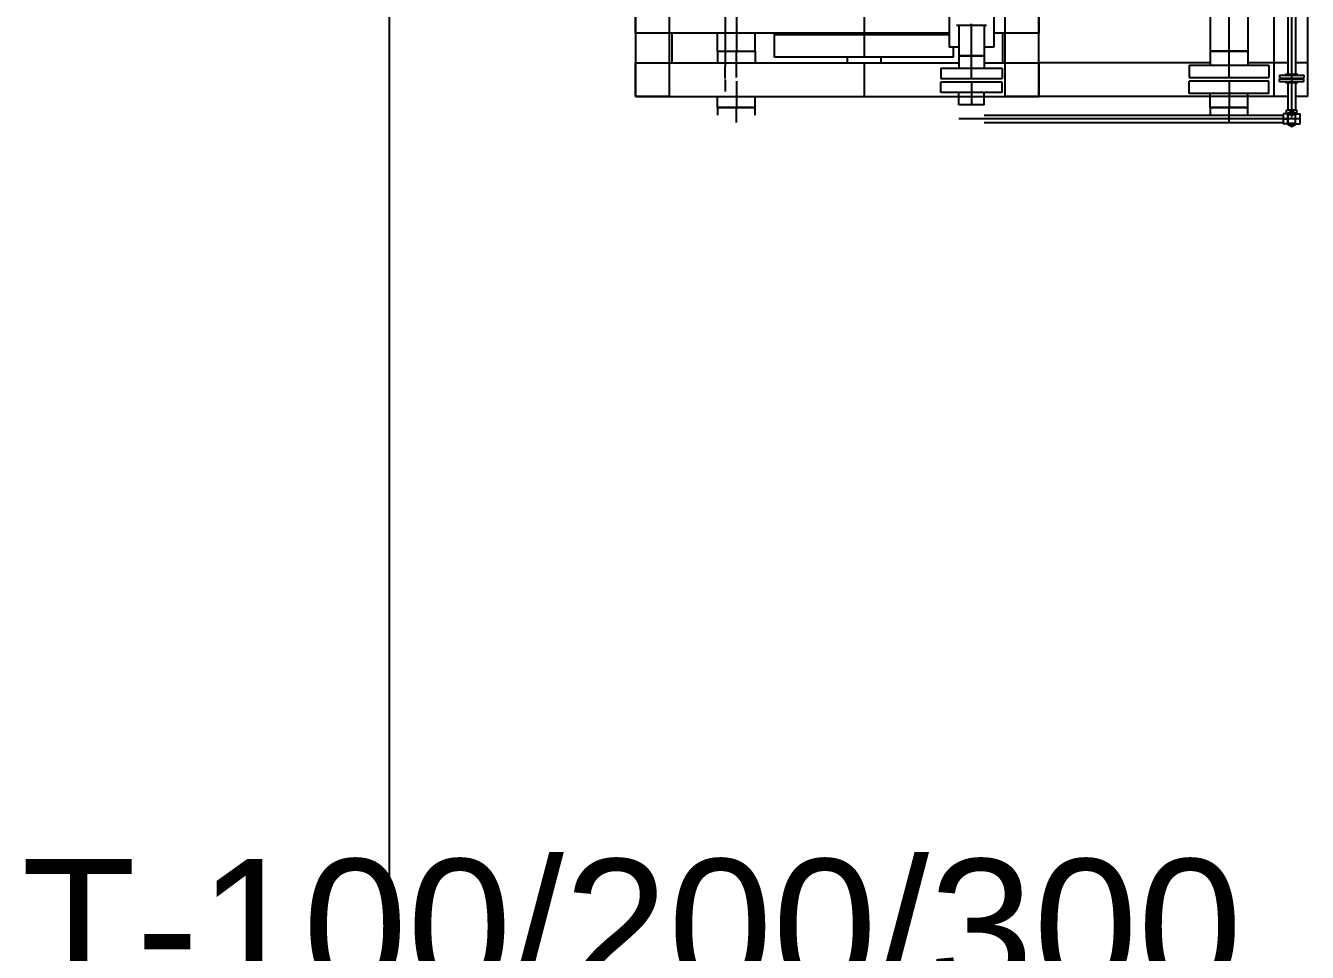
# Model space of a CAD drawing. Header units: inches. Extents: x 517790 to 538444, y 301815 to 302461.
# Drawn here: x 517874.19 to 517879.59, y 302337.69 to 302341.59 of the extents above; entities that cross this region are included whole.
import ezdxf

# ---------------------------------------------------------------- set-up
doc = ezdxf.new("R2010")
doc.units = ezdxf.units.IN
doc.header["$MEASUREMENT"] = 0
doc.linetypes.add('BLAST PROOF PARTITION-EMBED 1_DWG$0$DIVIDE2', pattern=[0.625, 0.25, -0.125, 0, -0.125, 0, -0.125])
doc.layers.add('硅胶总平面底图 工艺装置区', color=253, linetype='Continuous')
doc.layers.add('硅胶总平面底图0804', color=253, linetype='Continuous')
doc.styles.get("Standard").update_dxf_attribs({"font": 'arial.ttf'})

msp = doc.modelspace()

# ---------------------------------------------------------------- linework, layer by layer
at = {"layer": '硅胶总平面底图 工艺装置区', "linetype": 'BLAST PROOF PARTITION-EMBED 1_DWG$0$DIVIDE2', "lineweight": -3, "ltscale": 400}
msp.add_line((517875.7208, 302348.8476), (517875.7208, 302291.2639), dxfattribs=at)
at = {"layer": '硅胶总平面底图 工艺装置区', "color": 253, "linetype": 'Continuous', "lineweight": -3}
for p, q in [((517876.7592, 302348.8476), (517876.7592, 302341.2957)), ((517876.9008, 302348.8476), (517876.9008, 302341.2957)), ((517879.4496, 302342.4743), (517879.4496, 302341.2957)), ((517879.5093, 302342.4743), (517879.5093, 302341.3877)), ((517879.5251, 302341.3877), (517879.5251, 302342.4743)), ((517879.5408, 302342.4743), (517879.5408, 302341.3877)), ((517879.5912, 302342.4743), (517879.5912, 302341.2957)), ((517877.1368, 302342.2037), (517877.1368, 302341.422)), ((517878.4584, 302341.2957), (517878.4584, 302341.8081)), ((517879.1813, 302341.8205), (517879.1813, 302341.4862)), ((517879.2608, 302341.4862), (517879.2608, 302341.8205)), ((517879.3402, 302341.8205), (517879.3402, 302341.4862)), ((517878.3168, 302341.2957), (517878.3168, 302341.7205)), ((517877.7221, 302341.6662), (517877.7221, 302341.4609)), ((517878.0808, 302341.6922), (517878.0808, 302341.5034)), ((517878.2696, 302341.6922), (517878.2696, 302341.5034)), ((517876.7592, 302341.5624), (517876.7592, 302341.6332)), ((517877.184, 302341.6332), (517877.184, 302341.5624)), ((517878.2384, 302341.594), (517878.1119, 302341.594)), ((517878.1212, 302341.594), (517878.1212, 302341.4671)), ((517878.1752, 302341.594), (517878.1752, 302341.6015)), ((517878.1752, 302341.4671), (517878.1752, 302341.594)), ((517878.2291, 302341.594), (517878.2291, 302341.4671)), ((517878.4584, 302341.6332), (517878.4584, 302341.5624)), ((517878.0808, 302341.5624), (517876.7592, 302341.5624)), ((517876.9116, 302341.5624), (517876.9113, 302341.4373)), ((517877.1045, 302341.4862), (517877.1045, 302341.5624)), ((517877.184, 302341.5624), (517877.184, 302341.4862)), ((517877.2634, 302341.4862), (517877.2634, 302341.5624)), ((517877.3445, 302341.5553), (517877.3445, 302341.5624)), ((517878.0808, 302341.5553), (517877.3445, 302341.5553)), ((517878.0808, 302341.5553), (517877.3445, 302341.5553)), ((517877.3445, 302341.4609), (517877.3445, 302341.5553)), ((517878.4584, 302341.5624), (517878.2696, 302341.5624)), ((517878.306, 302341.5624), (517878.3062, 302341.4373)), ((517877.1045, 302341.4862), (517877.184, 302341.4862)), ((517877.1045, 302341.4862), (517877.184, 302341.4862)), ((517877.1045, 302341.4862), (517877.1045, 302341.4373)), ((517877.184, 302341.4862), (517877.2634, 302341.4862)), ((517877.184, 302341.4373), (517877.184, 302341.4862)), ((517877.184, 302341.4862), (517877.2634, 302341.4862)), ((517877.2634, 302341.4862), (517877.2634, 302341.4373)), ((517878.1212, 302341.5034), (517878.0808, 302341.5034)), ((517878.0997, 302341.4609), (517878.0997, 302341.5034)), ((517878.2696, 302341.5034), (517878.2291, 302341.5034)), ((517879.3402, 302341.4862), (517879.1813, 302341.4862)), ((517879.1813, 302341.4862), (517879.2608, 302341.4862)), ((517879.1813, 302341.4862), (517879.1813, 302341.4278)), ((517879.2608, 302341.3754), (517879.2608, 302341.4862)), ((517879.2608, 302341.4862), (517879.3402, 302341.4862)), ((517879.3402, 302341.4862), (517879.3402, 302341.4278)), ((517876.7592, 302341.4373), (517878.1212, 302341.4373)), ((517876.7592, 302341.2957), (517876.7592, 302341.4373)), ((517877.184, 302341.3754), (517877.184, 302341.4373)), ((517878.0997, 302341.4609), (517877.3445, 302341.4609)), ((517878.0997, 302341.4609), (517877.3445, 302341.4609)), ((517877.6513, 302341.4609), (517877.6513, 302341.4373)), ((517877.7221, 302341.4373), (517877.7221, 302341.2957)), ((517877.7929, 302341.4609), (517877.7929, 302341.4373)), ((517878.1212, 302341.4671), (517878.1752, 302341.4671)), ((517878.1212, 302341.4671), (517878.1212, 302341.4147)), ((517878.2291, 302341.4671), (517878.1212, 302341.4671)), ((517878.1752, 302341.3712), (517878.1752, 302341.4671)), ((517878.1752, 302341.4671), (517878.2291, 302341.4671)), ((517878.2291, 302341.4671), (517878.2291, 302341.4147)), ((517878.2291, 302341.4373), (517878.4584, 302341.4373)), ((517879.1813, 302341.4373), (517878.4584, 302341.4373)), ((517878.4584, 302341.4373), (517878.4584, 302341.2957)), ((517879.0929, 302341.4278), (517879.2608, 302341.4278)), ((517879.0929, 302341.4278), (517879.0929, 302341.3754)), ((517879.2608, 302341.4278), (517879.4286, 302341.4278)), ((517879.5093, 302341.4373), (517879.3402, 302341.4373)), ((517879.4286, 302341.4278), (517879.4286, 302341.3754)), ((517879.5912, 302341.4373), (517879.5408, 302341.4373)), ((517879.5912, 302341.4373), (517879.5912, 302341.2957)), ((517877.1368, 302341.3712), (517877.1368, 302341.422)), ((517878.0463, 302341.4147), (517878.1752, 302341.4147)), ((517878.0463, 302341.4147), (517878.0463, 302341.3712)), ((517878.1752, 302341.4147), (517878.304, 302341.4147)), ((517878.304, 302341.4147), (517878.304, 302341.3712)), ((517879.0929, 302341.3754), (517879.2608, 302341.3754)), ((517879.2608, 302341.3754), (517879.4286, 302341.3754)), ((517879.4741, 302341.3849), (517879.5251, 302341.3849)), ((517879.4741, 302341.3849), (517879.4741, 302341.3728)), ((517879.4741, 302341.3728), (517879.5251, 302341.3728)), ((517879.5251, 302341.3877), (517879.4988, 302341.3877)), ((517879.4988, 302341.3849), (517879.4988, 302341.3877)), ((517879.4988, 302341.3728), (517879.4988, 302341.3686)), ((517879.4988, 302341.3686), (517879.4988, 302341.3728)), ((517879.5251, 302341.3712), (517879.5251, 302341.3877)), ((517879.5513, 302341.3877), (517879.5251, 302341.3877)), ((517879.5251, 302341.3849), (517879.576, 302341.3849)), ((517879.5251, 302341.3728), (517879.5251, 302341.3712)), ((517879.5251, 302341.3728), (517879.576, 302341.3728)), ((517879.5513, 302341.3849), (517879.5513, 302341.3877)), ((517879.5513, 302341.3728), (517879.5513, 302341.3686)), ((517879.5513, 302341.3686), (517879.5513, 302341.3728)), ((517879.576, 302341.3849), (517879.576, 302341.3728)), ((517877.1368, 302341.367), (517877.1368, 302341.3162)), ((517877.184, 302341.3603), (517877.184, 302341.2957)), ((517878.0463, 302341.3712), (517878.1752, 302341.3712)), ((517878.1752, 302341.3561), (517878.0463, 302341.3561)), ((517878.0463, 302341.3126), (517878.0463, 302341.3561)), ((517878.1752, 302341.3712), (517878.304, 302341.3712)), ((517878.1752, 302341.3561), (517878.1752, 302341.2602)), ((517878.304, 302341.3561), (517878.1752, 302341.3561)), ((517878.304, 302341.3126), (517878.304, 302341.3561)), ((517879.2608, 302341.3603), (517879.0929, 302341.3603)), ((517879.0929, 302341.3078), (517879.0929, 302341.3603)), ((517879.2608, 302341.3603), (517879.2608, 302341.2495)), ((517879.4286, 302341.3603), (517879.2608, 302341.3603)), ((517879.4286, 302341.3078), (517879.4286, 302341.3603)), ((517879.5251, 302341.3686), (517879.4741, 302341.3686)), ((517879.4741, 302341.3566), (517879.4741, 302341.3686)), ((517879.5251, 302341.3566), (517879.4741, 302341.3566)), ((517879.4988, 302341.3566), (517879.4988, 302341.3537)), ((517879.4988, 302341.3537), (517879.5251, 302341.3537)), ((517879.5093, 302341.3537), (517879.5093, 302341.2372)), ((517879.5251, 302341.3686), (517879.5251, 302341.3702)), ((517879.5251, 302341.3537), (517879.5251, 302341.3702)), ((517879.576, 302341.3686), (517879.5251, 302341.3686)), ((517879.576, 302341.3566), (517879.5251, 302341.3566)), ((517879.5251, 302341.3537), (517879.5513, 302341.3537)), ((517879.5251, 302341.2372), (517879.5251, 302341.3537)), ((517879.5408, 302341.3537), (517879.5408, 302341.2372)), ((517879.5513, 302341.3566), (517879.5513, 302341.3537)), ((517879.576, 302341.3566), (517879.576, 302341.3686)), ((517876.7592, 302341.2957), (517878.1212, 302341.2957)), ((517876.9008, 302341.2957), (517876.7592, 302341.2957)), ((517877.1045, 302341.2495), (517877.1045, 302341.2957)), ((517877.184, 302341.2957), (517877.184, 302341.2495)), ((517877.2634, 302341.2495), (517877.2634, 302341.2957)), ((517878.1752, 302341.3126), (517878.0463, 302341.3126)), ((517878.1212, 302341.2602), (517878.1212, 302341.3126)), ((517878.1212, 302341.2957), (517878.2291, 302341.2957)), ((517878.304, 302341.3126), (517878.1752, 302341.3126)), ((517878.2291, 302341.2602), (517878.2291, 302341.3126)), ((517878.2291, 302341.2957), (517878.4584, 302341.2957)), ((517878.4584, 302341.2957), (517878.3168, 302341.2957)), ((517879.1813, 302341.2957), (517878.4584, 302341.2957)), ((517879.2608, 302341.3078), (517879.0929, 302341.3078)), ((517879.1813, 302341.2495), (517879.1813, 302341.3078)), ((517879.3402, 302341.2957), (517879.1813, 302341.2957)), ((517879.4286, 302341.3078), (517879.2608, 302341.3078)), ((517879.3402, 302341.2495), (517879.3402, 302341.3078)), ((517879.5093, 302341.2957), (517879.3402, 302341.2957)), ((517879.5093, 302341.2957), (517879.4496, 302341.2957)), ((517879.5912, 302341.2957), (517879.5408, 302341.2957)), ((517879.5912, 302341.2957), (517879.5408, 302341.2957)), ((517877.184, 302341.2495), (517877.1045, 302341.2495)), ((517877.1045, 302341.2495), (517877.184, 302341.2495)), ((517877.1045, 302341.2495), (517877.1045, 302341.217)), ((517877.2634, 302341.2495), (517877.184, 302341.2495)), ((517877.184, 302341.2495), (517877.184, 302341.2495)), ((517877.184, 302341.2495), (517877.184, 302341.2495)), ((517877.184, 302341.217), (517877.184, 302341.2495)), ((517877.184, 302341.2495), (517877.2634, 302341.2495)), ((517877.184, 302341.1855), (517877.184, 302341.217)), ((517877.2634, 302341.217), (517877.2634, 302341.2495)), ((517878.1752, 302341.2602), (517878.1212, 302341.2602)), ((517878.2291, 302341.2602), (517878.1212, 302341.2602)), ((517878.2291, 302341.2602), (517878.1752, 302341.2602)), ((517878.2291, 302341.217), (517879.4891, 302341.217)), ((517879.2608, 302341.2495), (517879.1813, 302341.2495)), ((517879.1813, 302341.2495), (517879.2608, 302341.2495)), ((517879.1813, 302341.2495), (517879.1813, 302341.217)), ((517879.3402, 302341.2495), (517879.2608, 302341.2495)), ((517879.2608, 302341.2495), (517879.2608, 302341.2495)), ((517879.2608, 302341.2495), (517879.2608, 302341.2495)), ((517879.2608, 302341.217), (517879.2608, 302341.2495)), ((517879.2608, 302341.2495), (517879.3402, 302341.2495)), ((517879.2608, 302341.1855), (517879.2608, 302341.217)), ((517879.3402, 302341.217), (517879.3402, 302341.2495)), ((517879.4891, 302341.223), (517879.4891, 302341.1796)), ((517879.5086, 302341.223), (517879.4891, 302341.223)), ((517879.5468, 302341.2372), (517879.5034, 302341.2372)), ((517879.5034, 302341.223), (517879.5034, 302341.2372)), ((517879.5251, 302341.2342), (517879.5056, 302341.223)), ((517879.5086, 302341.223), (517879.5086, 302341.1796)), ((517879.5086, 302341.1826), (517879.5086, 302341.22)), ((517879.5086, 302341.22), (517879.5416, 302341.22)), ((517879.5251, 302341.2084), (517879.5251, 302341.2372)), ((517879.5446, 302341.223), (517879.5251, 302341.2342)), ((517879.5416, 302341.1796), (517879.5416, 302341.223)), ((517879.5416, 302341.223), (517879.5611, 302341.223)), ((517879.5468, 302341.223), (517879.5468, 302341.2372)), ((517879.5611, 302341.1796), (517879.5611, 302341.223)), ((517878.2291, 302341.2013), (517878.1212, 302341.2013)), ((517879.4891, 302341.2013), (517878.2291, 302341.2013)), ((517878.2291, 302341.1855), (517879.4891, 302341.1855)), ((517879.5056, 302341.2013), (517879.4891, 302341.2013)), ((517879.4891, 302341.2013), (517879.5056, 302341.2013)), ((517879.5086, 302341.1796), (517879.4891, 302341.1796)), ((517879.5056, 302341.2013), (517879.5086, 302341.2013)), ((517879.5056, 302341.1796), (517879.5251, 302341.1683)), ((517879.5416, 302341.2013), (517879.5086, 302341.2013)), ((517879.5086, 302341.2013), (517879.5086, 302341.2013)), ((517879.5086, 302341.1826), (517879.5416, 302341.1826)), ((517879.5251, 302341.1683), (517879.5446, 302341.1796)), ((517879.5446, 302341.2013), (517879.5416, 302341.2013)), ((517879.5416, 302341.1796), (517879.5611, 302341.1796)), ((517879.5611, 302341.2013), (517879.5446, 302341.2013)), ((517879.5611, 302341.2013), (517879.5446, 302341.2013))]:
    msp.add_line(p, q, dxfattribs=at)
for radius, start, end in [(0.0263, 51.108, 128.9184), (0.0217, 139.435, 139.4733), (0.0217, 90, 120.4718), (0.0217, 59.5282, 90), (0.0187, 151.813, 151.8742), (0.0187, 208.1258, 208.187), (0.0217, 220.5267, 220.565), (0.0263, 231.0816, 308.892), (0.0217, 239.5282, 300.4718)]:
    msp.add_arc((517879.5251, 302341.2013), radius, start, end, dxfattribs=at)
at = {"layer": '硅胶总平面底图0804', "color": 253, "linetype": 'Continuous', "lineweight": 20}
for p, q in [((517875.7205, 302348.8476), (517875.7205, 302291.2639)), ((517875.7205, 302335.6794), (517875.7205, 302344.9688))]:
    msp.add_line(p, q, dxfattribs=at)

# ---------------------------------------------------------------- texts
at = {"layer": '硅胶总平面底图 工艺装置区', "color": 9, "linetype": 'Continuous', "lineweight": 20}
msp.add_text('T-100/200/300', height=0.566398, dxfattribs=at).set_placement((517874.1699, 302337.5152))

doc.saveas('drawing.dxf')
